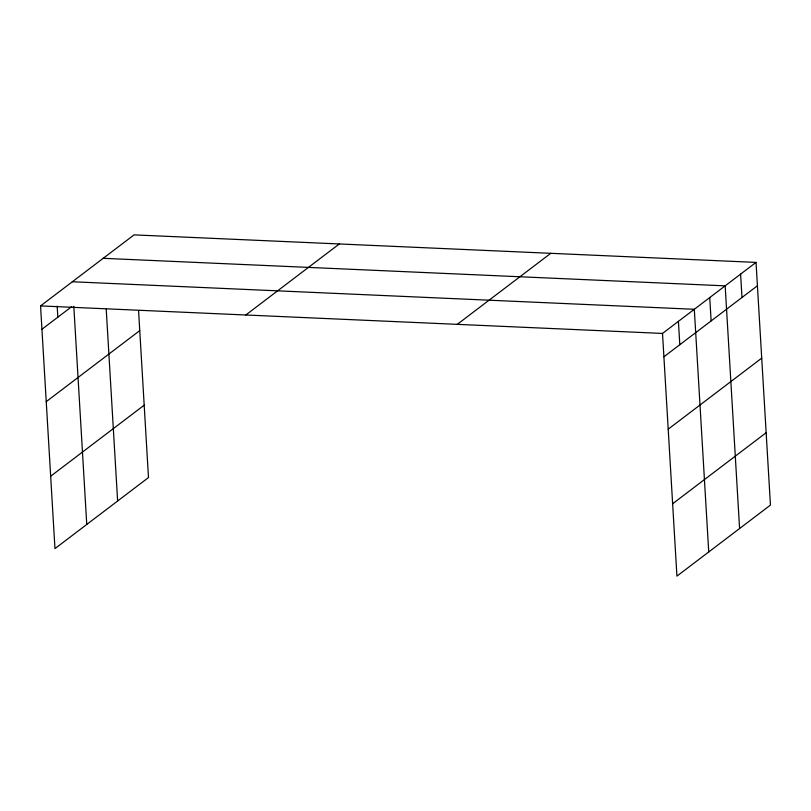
<?xml version="1.0" encoding="UTF-8"?>
<svg xmlns="http://www.w3.org/2000/svg" width="811" height="811" viewBox="0 0 811 811"><rect width="100%" height="100%" fill="white"/><g stroke="black" fill="none" stroke-linecap="round" stroke-linejoin="round"><path stroke-width="1.22" d="M138.569 310.654L148.484 477.567L54.966 548.601L40.55 305.909L134.068 234.876L756.034 262.399L770.45 505.091L676.932 576.124L662.516 333.433L756.034 262.399M41.939 329.266L71.743 306.629M46.237 401.648L139.756 330.614M245.794 314.992L339.312 243.959M50.667 476.219L144.186 405.186M457.262 324.349L550.781 253.316M663.905 356.789L757.423 285.766M668.203 429.171L761.722 358.138M672.633 503.743L766.152 432.719M103.21 258.314L725.166 285.847L739.591 528.539M72.341 281.752L694.307 309.285L708.733 551.977M40.55 305.909L662.516 333.433M740.605 274.118L741.984 297.485M709.737 297.566L711.125 320.923M678.412 321.359L679.8 344.716M106.221 309.133L117.625 501.005M73.811 306.365L86.767 524.443M57.175 306.122L57.834 317.192"/></g></svg>
